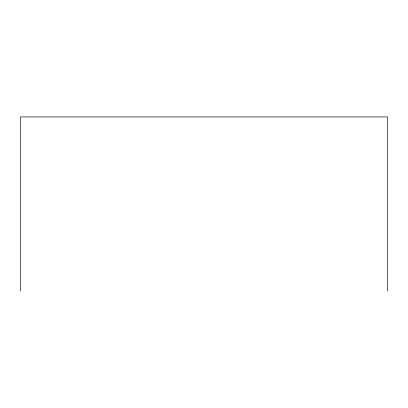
<?xml version="1.0" encoding="UTF-8"?>
<svg xmlns="http://www.w3.org/2000/svg" width="408" height="408" viewBox="0 0 408 408"><rect width="100%" height="100%" fill="white"/><g stroke="black" fill="none" stroke-linecap="round" stroke-linejoin="round"><path stroke-width="0.61" d="M387.6 291.077L387.6 116.923L20.4 116.923L20.4 291.077"/></g></svg>
